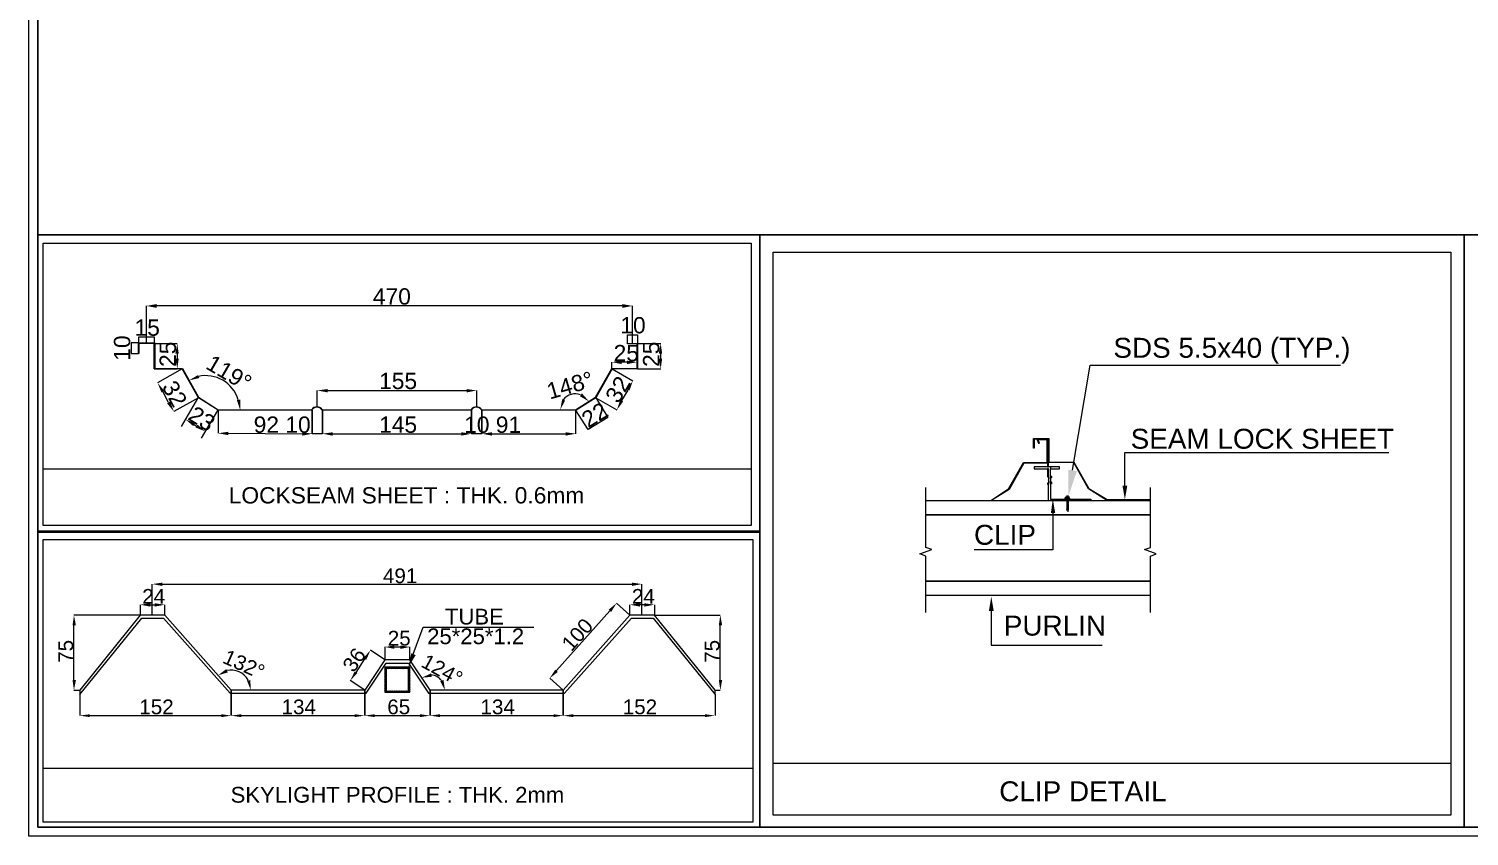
# Model space of a CAD drawing. Header units: inches. Extents: x 2 to 136, y 1 to 96.
# Drawn here: x 1.6 to 60.3, y 0.9 to 33.8 of the extents above; entities that cross this region are included whole.
import ezdxf

# ---------------------------------------------------------------- set-up
doc = ezdxf.new("R2010")
doc.units = ezdxf.units.IN
doc.header["$MEASUREMENT"] = 0
for name, color, linetype in [('PDF_0', 7, 'Continuous'), ('PDF_EMPTY', 7, 'Continuous'), ('PDF_Layer 1', 7, 'Continuous'), ('PDF_SEAL-TEXT', 7, 'Continuous'), ('PDF_Sheet', 7, 'Continuous'), ('PDF_Text', 7, 'Continuous')]:
    doc.layers.add(name, color=color, linetype=linetype)
doc.layers.add('PDF_EAVE GUTTER', color=37, linetype='Continuous', true_color=0x786332)
doc.layers.add('PDF_Outer Line', color=165, linetype='Continuous', true_color=0x5258ac)
doc.styles.add('PDF Arial', font='arial.ttf')

msp = doc.modelspace()

# ---------------------------------------------------------------- linework, layer by layer
at = {"layer": 'PDF_0', "lineweight": 0}
for points in [[(1.638, 96.191), (135.82, 96.191), (135.82, 0.92), (1.638, 0.92)], [(2.011, 95.819), (135.448, 95.819), (135.448, 1.292), (2.011, 1.292)], [(43.271, 15.549), (43.271, 15.568), (43.271, 15.588)]]:
    msp.add_lwpolyline(points, close=True, dxfattribs=at)
for points in [[(43.193, 17.115), (42.723, 17.115), (42.782, 16.939), (42.821, 16.939), (42.762, 17.096), (43.154, 17.096), (43.154, 15.98), (42.606, 15.98), (42.606, 15.901), (43.154, 15.901), (43.154, 15.588), (43.154, 15.568), (43.174, 15.568), (43.193, 15.549), (43.193, 15.451), (43.174, 15.451), (43.193, 15.431), (43.193, 15.333), (43.174, 15.333), (43.154, 15.314), (43.154, 15.275), (43.193, 15.275)], [(43.154, 15.98), (43.193, 15.98), (43.193, 17.135)], [(46.307, 15.216), (46.307, 16.567), (57.058, 16.567)], [(43.193, 15.549), (43.193, 15.901), (43.154, 15.901)], [(43.271, 15.98), (43.193, 15.98)], [(43.271, 15.607), (43.271, 15.901), (43.644, 15.901), (43.644, 15.98), (43.271, 15.98), (43.271, 15.901)], [(43.154, 15.314), (43.154, 15.314)], [(43.193, 15.431), (43.193, 15.451)], [(43.271, 15.294), (43.271, 15.333), (43.271, 15.314), (43.271, 15.294), (43.271, 14.668), (44.153, 14.668), (44.153, 14.589), (43.193, 14.589), (43.193, 15.275), (43.193, 15.333)], [(43.271, 15.568), (43.271, 15.607), (43.291, 15.607), (43.311, 15.588), (43.311, 15.549), (43.271, 15.51), (43.271, 15.392), (43.311, 15.353), (43.311, 15.294), (43.291, 15.294), (43.291, 15.275), (43.271, 15.275), (43.271, 15.294), (43.271, 15.333), (43.271, 15.353), (43.271, 15.333)], [(43.271, 15.607), (43.271, 15.607)], [(43.271, 15.607), (43.271, 15.607)], [(43.271, 15.568), (43.271, 15.568)], [(43.271, 15.549), (43.271, 15.549)], [(43.271, 15.51), (43.271, 15.549)], [(43.271, 15.353), (43.271, 15.392)], [(43.271, 15.275), (43.271, 15.275)], [(43.291, 15.607), (43.291, 15.607)], [(43.291, 15.607), (43.291, 15.607)], [(43.291, 15.607), (43.291, 15.607)], [(43.291, 15.294), (43.291, 15.294)], [(43.291, 15.294), (43.291, 15.294)], [(43.369, 14.1), (43.369, 12.592), (40.158, 12.592)], [(44.153, 14.668), (44.916, 14.668), (44.916, 14.589), (44.153, 14.589)], [(40.863, 10.105), (40.863, 8.714), (45.386, 8.714)], [(2.011, 1.292), (35.634, 1.292)]]:
    msp.add_lwpolyline(points, dxfattribs=at)
at = {"layer": 'PDF_0', "transparency": 33554559}
for points in [[(46.405, 15.216), (46.307, 14.648), (46.209, 15.216)], [(43.291, 14.1), (43.369, 14.668), (43.467, 14.1)], [(40.765, 10.105), (40.863, 10.692), (40.961, 10.105)]]:
    msp.add_solid(points, dxfattribs=at)
at = {"layer": 'PDF_EAVE GUTTER', "lineweight": 0}
for points in [[(38.2, 10.046), (38.2, 12.337), (37.945, 12.435), (38.435, 12.611), (38.2, 12.69), (38.2, 15.138)], [(47.345, 10.046), (47.345, 12.337), (47.58, 12.435), (47.11, 12.611), (47.345, 12.69), (47.345, 15.138)], [(47.345, 14.589), (38.2, 14.589)], [(38.2, 10.751), (47.345, 10.751)]]:
    msp.add_lwpolyline(points, dxfattribs=at)
for points in [[(38.2, 14.021), (47.345, 14.021)], [(47.345, 11.319), (38.2, 11.319)]]:
    msp.add_lwpolyline(points, close=True, dxfattribs=at)
at = {"layer": 'PDF_EMPTY', "lineweight": 9}
msp.add_lwpolyline([(43.963, 14.726, -0.082548), (44.055, 14.707), (44.055, 14.687), (43.976, 14.687), (43.879, 14.687), (43.879, 14.707), (43.879, 14.687), (43.898, 14.707), (43.879, 14.687), (43.918, 14.707)], format="xyb", dxfattribs=at)
for points in [[(43.898, 14.687), (43.918, 14.707), (43.898, 14.687), (43.937, 14.707), (43.918, 14.687), (43.937, 14.707), (43.937, 14.295), (43.937, 14.217), (43.957, 14.256)], [(44.016, 14.726), (44.016, 14.707), (43.918, 14.707), (43.918, 14.726), (43.918, 14.765)], [(44.016, 14.765), (44.016, 14.726), (43.918, 14.726)], [(43.937, 14.687), (43.957, 14.707), (43.918, 14.687), (43.957, 14.707)], [(43.937, 14.726), (43.937, 14.765), (43.996, 14.765), (43.996, 14.726)], [(43.937, 14.707), (43.996, 14.707), (43.996, 14.295), (43.996, 14.217)], [(43.976, 14.805), (43.976, 14.139)], [(43.976, 14.687), (44.016, 14.707), (43.996, 14.687), (44.016, 14.707), (43.996, 14.687), (44.035, 14.707), (44.016, 14.687), (44.035, 14.707), (44.016, 14.687)], [(43.996, 14.765), (43.996, 14.765)], [(44.055, 14.687), (44.055, 14.707), (44.035, 14.687), (44.055, 14.707), (44.035, 14.687)], [(43.996, 14.335), (43.937, 14.315), (43.996, 14.335), (43.937, 14.315), (43.996, 14.335), (43.937, 14.315), (43.996, 14.315), (43.937, 14.315), (43.996, 14.315), (43.937, 14.295), (43.996, 14.315), (43.937, 14.295), (43.996, 14.315), (43.937, 14.295), (43.996, 14.315), (43.937, 14.295), (43.996, 14.315), (43.937, 14.295), (43.996, 14.315), (43.937, 14.295)], [(43.976, 14.198), (43.996, 14.217), (43.937, 14.276), (43.976, 14.198), (43.937, 14.217)], [(43.937, 14.276), (43.976, 14.217)], [(43.996, 14.276), (43.976, 14.237)], [(43.996, 14.237), (43.996, 14.237)]]:
    msp.add_lwpolyline(points, dxfattribs=at)
for points in [[(43.976, 14.707), (43.957, 14.687), (43.976, 14.707), (43.937, 14.687)], [(43.996, 14.707), (43.957, 14.687), (43.996, 14.707), (43.976, 14.687)]]:
    msp.add_lwpolyline(points, close=True, dxfattribs=at)
for centre, radius, start, end in [((43.947, 14.442), 0.284, 89.36219, 108.23801), ((43.947, 14.736), 0.0489, 69.10169, 110.89831)]:
    msp.add_arc(centre, radius, start, end, dxfattribs=at)
at = {"layer": 'PDF_Layer 1', "lineweight": 5}
for points in [[(6.436, 21.012), (6.436, 22.54)], [(25.823, 22.54), (6.847, 22.54)], [(26.234, 21.012), (26.234, 22.54)], [(6.123, 21.012), (6.123, 21.287), (6.75, 21.287), (6.75, 21.012), (7.69, 21.012)], [(26.039, 21.012), (26.039, 21.365), (26.45, 21.365), (26.45, 21.012), (27.39, 21.012)], [(6.103, 21.032), (5.81, 21.032), (5.81, 20.601), (6.103, 20.601)], [(7.69, 20.601), (7.69, 20.386)], [(27.39, 20.386), (27.39, 20.601)], [(6.75, 19.974), (7.69, 19.974)], [(7.885, 19.974), (6.887, 19.407)], [(25.392, 19.994), (25.392, 20.249)], [(25.412, 19.974), (26.254, 19.485)], [(26.019, 20.249), (25.804, 20.249)], [(26.43, 19.994), (26.43, 20.249)], [(26.45, 19.974), (27.39, 19.974)], [(7.337, 18.604), (7.102, 19.054)], [(8.551, 18.799), (7.552, 18.232)], [(13.388, 18.427), (13.388, 19.093)], [(13.819, 19.093), (19.478, 19.093)], [(19.89, 18.427), (19.89, 19.093)], [(24.727, 18.819), (25.236, 17.997), (24.433, 17.507), (23.924, 18.31), (23.924, 17.331)], [(24.746, 18.799), (25.608, 18.31)], [(25.804, 18.682), (26.058, 19.113)], [(8.512, 18.76), (7.846, 17.625)], [(9.334, 18.271), (8.669, 17.155)], [(9.354, 18.31), (9.354, 17.35)], [(13.604, 17.331), (13.604, 18.31), (13.604, 17.331), (13.192, 17.331), (13.192, 18.29), (13.192, 17.331)], [(20.105, 17.331), (20.105, 18.31), (20.105, 17.331), (19.674, 17.331), (19.674, 18.31), (19.674, 17.331)], [(8.375, 17.703), (8.473, 17.644)], [(9.765, 17.35), (12.781, 17.331)], [(14.015, 17.331), (19.263, 17.331)], [(20.516, 17.331), (23.512, 17.331)], [(6.671, 9.928), (6.671, 11.201)], [(7.082, 11.201), (26.215, 11.201)], [(26.626, 9.928), (26.626, 11.201)], [(6.182, 10.359), (6.182, 9.928), (3.479, 9.928)], [(6.593, 10.359), (6.769, 10.359)], [(7.18, 9.928), (7.18, 10.359)], [(25.314, 10.105), (23.14, 7.676)], [(25.588, 10.418), (26.137, 9.928), (26.137, 10.359)], [(26.724, 10.359), (26.548, 10.359)], [(27.135, 10.359), (27.135, 9.928), (29.818, 9.928)], [(3.479, 7.285), (3.479, 9.517)], [(29.818, 7.285), (29.818, 9.517)], [(16.149, 8.636), (16.149, 8.107), (15.562, 8.499)], [(16.541, 8.636), (16.776, 8.636)], [(17.168, 8.107), (17.168, 8.636)], [(14.974, 7.598), (15.327, 8.146)], [(15.327, 6.874), (14.739, 7.265)], [(23.415, 6.874), (22.866, 7.363)], [(3.479, 6.874), (3.714, 6.874), (3.714, 5.836)], [(29.603, 6.874), (29.818, 6.874)], [(29.603, 6.697), (29.603, 5.836)], [(4.125, 5.836), (9.491, 5.836)], [(10.294, 5.836), (14.916, 5.836)], [(15.738, 5.836), (17.579, 5.836)], [(18.401, 5.836), (23.023, 5.836)], [(23.826, 5.836), (29.191, 5.836)]]:
    msp.add_lwpolyline(points, dxfattribs=at)
for points in [[(9.883, 5.836), (9.883, 6.874)], [(15.327, 5.836), (15.327, 6.874)], [(17.99, 5.836), (17.99, 6.874)], [(23.415, 5.836), (23.415, 6.874)]]:
    msp.add_lwpolyline(points, close=True, dxfattribs=at)
for centre, radius, start, end in [((8.835, 18.3), 1.4, 17.19902, 102.20054), ((23.914, 18.32), 0.636, 70.65839, 141.45501), ((9.873, 6.883), 0.813, 29.17414, 102.50788), ((17.98, 6.883), 0.617, 38.6825, 85.01222)]:
    msp.add_arc(centre, radius, start, end, dxfattribs=at)
at = {"layer": 'PDF_Layer 1', "transparency": 33554559}
for points in [[(6.847, 22.618), (6.847, 22.461), (6.436, 22.54)], [(25.823, 22.618), (25.823, 22.461), (26.234, 22.54)], [(7.611, 20.601), (7.748, 20.601), (7.69, 21.012)], [(27.311, 20.601), (27.449, 20.601), (27.39, 21.012)], [(7.611, 20.386), (7.748, 20.386), (7.69, 19.974)], [(25.804, 20.307), (25.804, 20.17), (25.392, 20.249)], [(26.019, 20.307), (26.019, 20.17), (26.43, 20.249)], [(27.311, 20.386), (27.449, 20.386), (27.39, 19.974)], [(7.161, 19.074), (7.043, 19.015), (6.887, 19.407)], [(8.59, 19.602), (8.532, 19.72), (8.16, 19.504)], [(25.999, 19.152), (26.117, 19.093), (26.254, 19.485)], [(13.819, 19.152), (13.819, 19.015), (13.388, 19.093)], [(19.478, 19.152), (19.478, 19.015), (19.89, 19.093)], [(24.178, 18.976), (24.1, 18.858), (24.472, 18.643)], [(7.396, 18.643), (7.278, 18.564), (7.552, 18.232)], [(10.255, 18.721), (10.118, 18.702), (10.255, 18.29)], [(23.493, 18.682), (23.375, 18.741), (23.297, 18.31)], [(25.745, 18.721), (25.862, 18.643), (25.608, 18.31)], [(8.414, 17.762), (8.336, 17.644), (8.022, 17.918)], [(8.512, 17.703), (8.434, 17.585), (8.825, 17.429)], [(9.765, 17.409), (9.765, 17.272), (9.354, 17.35)], [(12.781, 17.39), (12.781, 17.252), (13.192, 17.331)], [(14.015, 17.39), (14.015, 17.252), (13.604, 17.331)], [(19.263, 17.39), (19.263, 17.252), (19.674, 17.331)], [(20.516, 17.39), (20.516, 17.252), (20.105, 17.331)], [(23.512, 17.39), (23.512, 17.252), (23.924, 17.331)], [(7.082, 11.26), (7.082, 11.123), (6.671, 11.201)], [(26.215, 11.26), (26.215, 11.123), (26.626, 11.201)], [(6.593, 10.418), (6.593, 10.281), (6.182, 10.359)], [(6.769, 10.418), (6.769, 10.281), (7.18, 10.359)], [(25.275, 10.163), (25.373, 10.066), (25.588, 10.418)], [(26.548, 10.418), (26.548, 10.281), (26.137, 10.359)], [(26.724, 10.418), (26.724, 10.281), (27.135, 10.359)], [(3.42, 9.517), (3.558, 9.517), (3.479, 9.928)], [(29.759, 9.517), (29.896, 9.517), (29.818, 9.928)], [(15.268, 8.186), (15.386, 8.107), (15.562, 8.499)], [(16.541, 8.695), (16.541, 8.558), (16.149, 8.636)], [(16.776, 8.695), (16.776, 8.558), (17.168, 8.636)], [(9.746, 7.598), (9.687, 7.735), (9.354, 7.481)], [(14.916, 7.637), (15.033, 7.579), (14.739, 7.265)], [(23.101, 7.716), (23.199, 7.618), (22.866, 7.363)], [(3.42, 7.285), (3.558, 7.285), (3.479, 6.874)], [(10.666, 7.285), (10.529, 7.265), (10.686, 6.874)], [(18.068, 7.422), (18.029, 7.559), (17.657, 7.383)], [(18.538, 7.285), (18.401, 7.246), (18.597, 6.874)], [(29.759, 7.285), (29.896, 7.285), (29.818, 6.874)], [(4.125, 5.894), (4.125, 5.777), (3.714, 5.836)], [(9.491, 5.894), (9.491, 5.777), (9.883, 5.836)], [(10.294, 5.894), (10.294, 5.777), (9.883, 5.836)], [(14.916, 5.894), (14.916, 5.777), (15.327, 5.836)], [(15.738, 5.894), (15.738, 5.777), (15.327, 5.836)], [(17.579, 5.894), (17.579, 5.777), (17.99, 5.836)], [(18.401, 5.894), (18.401, 5.777), (17.99, 5.836)], [(23.023, 5.894), (23.023, 5.777), (23.415, 5.836)], [(23.826, 5.894), (23.826, 5.777), (23.415, 5.836)], [(29.191, 5.894), (29.191, 5.777), (29.603, 5.836)]]:
    msp.add_solid(points, dxfattribs=at)
at = {"layer": 'PDF_Outer Line', "color": 7, "lineweight": 0}
for points in [[(2.011, 25.438), (102.392, 25.438), (102.392, 95.819), (2.011, 95.819)], [(2.011, 13.375), (31.424, 13.375), (31.424, 25.438), (2.011, 25.438)], [(31.424, 1.292), (60.132, 1.292), (60.132, 25.438), (31.424, 25.438)], [(60.132, 1.292), (102.392, 1.292), (102.392, 25.438), (60.132, 25.438)], [(2.226, 25.105), (31.071, 25.105), (31.071, 13.59), (2.226, 13.59)], [(31.972, 24.733), (59.584, 24.733), (59.584, 1.782), (31.972, 1.782)], [(2.011, 1.292), (31.424, 1.292), (31.424, 13.297), (2.011, 13.297)], [(2.226, 13.023), (31.15, 13.023), (31.15, 1.488), (2.226, 1.488)], [(16.149, 6.795), (17.168, 6.795), (17.168, 7.814), (16.149, 7.814)], [(16.208, 6.834), (17.109, 6.834), (17.109, 7.755), (16.208, 7.755)]]:
    msp.add_lwpolyline(points, close=True, dxfattribs=at)
for points in [[(2.226, 15.901), (31.071, 15.901)], [(9.883, 6.874), (9.883, 6.756)], [(2.226, 3.701), (31.15, 3.701)], [(31.972, 3.897), (59.584, 3.897)]]:
    msp.add_lwpolyline(points, dxfattribs=at)
at = {"layer": 'PDF_Outer Line', "color": 7, "lineweight": 5}
msp.add_lwpolyline([(17.305, 8.342), (17.716, 9.439), (22.22, 9.439)], dxfattribs=at)
at = {"layer": 'PDF_Outer Line', "lineweight": 0}
for points in [[(16.149, 7.814), (16.149, 7.814)], [(16.149, 7.794), (16.169, 7.814), (16.149, 7.794), (16.169, 7.814)], [(16.149, 7.774), (16.188, 7.814), (16.149, 7.774)], [(16.149, 7.755), (16.208, 7.814), (16.149, 7.755), (16.208, 7.814)], [(16.149, 7.735), (16.228, 7.814), (16.149, 7.735), (16.228, 7.814)], [(16.149, 7.696), (16.208, 7.735), (16.149, 7.676), (16.208, 7.716), (16.149, 7.676)], [(16.149, 7.657), (16.208, 7.696), (16.149, 7.657), (16.208, 7.716)], [(16.208, 7.676), (16.149, 7.618), (16.208, 7.676), (16.149, 7.637), (16.208, 7.696)], [(16.149, 7.618), (16.208, 7.657), (16.149, 7.598), (16.208, 7.637), (16.149, 7.598)], [(16.208, 7.618), (16.149, 7.559), (16.208, 7.618), (16.149, 7.579), (16.208, 7.637)], [(16.228, 7.755), (16.286, 7.814), (16.228, 7.755), (16.267, 7.814)], [(16.306, 7.814), (16.267, 7.755), (16.306, 7.814), (16.247, 7.755), (16.286, 7.814)], [(16.267, 7.755), (16.326, 7.814), (16.286, 7.755), (16.345, 7.814), (16.286, 7.755)], [(16.365, 7.814), (16.326, 7.755), (16.365, 7.814), (16.306, 7.755), (16.345, 7.814)], [(16.326, 7.755), (16.384, 7.814), (16.345, 7.755), (16.384, 7.814)], [(16.345, 7.755), (16.404, 7.814), (16.365, 7.755), (16.423, 7.814), (16.365, 7.755)], [(16.443, 7.814), (16.404, 7.755), (16.443, 7.814), (16.384, 7.755), (16.423, 7.814)], [(16.404, 7.755), (16.463, 7.814), (16.423, 7.755), (16.482, 7.814), (16.423, 7.755)], [(16.443, 7.755), (16.502, 7.814), (16.443, 7.755), (16.482, 7.814)], [(16.521, 7.814), (16.482, 7.755), (16.521, 7.814), (16.463, 7.755), (16.502, 7.814)], [(16.482, 7.755), (16.541, 7.814), (16.502, 7.755), (16.561, 7.814), (16.502, 7.755)], [(16.58, 7.814), (16.541, 7.755), (16.58, 7.814), (16.521, 7.755), (16.561, 7.814)], [(16.541, 7.755), (16.6, 7.814), (16.561, 7.755), (16.6, 7.814)], [(16.561, 7.755), (16.619, 7.814), (16.58, 7.755), (16.639, 7.814), (16.58, 7.755)], [(16.658, 7.814), (16.619, 7.755), (16.658, 7.814), (16.6, 7.755), (16.639, 7.814)], [(16.619, 7.755), (16.678, 7.814), (16.639, 7.755), (16.698, 7.814), (16.639, 7.755)], [(16.658, 7.755), (16.717, 7.814), (16.658, 7.755), (16.698, 7.814)], [(16.737, 7.814), (16.698, 7.755), (16.737, 7.814), (16.678, 7.755), (16.717, 7.814)], [(16.698, 7.755), (16.756, 7.814), (16.717, 7.755), (16.776, 7.814), (16.717, 7.755)], [(16.796, 7.814), (16.756, 7.755), (16.796, 7.814), (16.737, 7.755), (16.776, 7.814)], [(16.756, 7.755), (16.815, 7.814), (16.776, 7.755), (16.815, 7.814)], [(16.776, 7.755), (16.835, 7.814), (16.796, 7.755), (16.854, 7.814), (16.796, 7.755)], [(16.874, 7.814), (16.835, 7.755), (16.874, 7.814), (16.815, 7.755), (16.854, 7.814)], [(16.835, 7.755), (16.893, 7.814), (16.854, 7.755), (16.913, 7.814), (16.854, 7.755)], [(16.874, 7.755), (16.933, 7.814), (16.874, 7.755), (16.913, 7.814)], [(16.952, 7.814), (16.913, 7.755), (16.952, 7.814), (16.893, 7.755), (16.933, 7.814)], [(16.913, 7.755), (16.972, 7.814), (16.933, 7.755), (16.991, 7.814), (16.933, 7.755)], [(17.011, 7.814), (16.972, 7.755), (17.011, 7.814), (16.952, 7.755), (16.991, 7.814)], [(16.972, 7.755), (17.031, 7.814), (16.991, 7.755), (17.031, 7.814)], [(16.991, 7.755), (17.05, 7.814), (17.011, 7.755), (17.07, 7.814), (17.011, 7.755)], [(17.089, 7.814), (17.05, 7.755), (17.089, 7.814), (17.031, 7.755), (17.07, 7.814)], [(17.05, 7.755), (17.109, 7.814), (17.07, 7.755), (17.128, 7.814), (17.07, 7.755)], [(17.089, 7.755), (17.148, 7.814), (17.089, 7.755), (17.128, 7.814)], [(17.109, 7.755), (17.168, 7.794), (17.109, 7.755), (17.168, 7.814), (17.109, 7.755), (17.148, 7.814)], [(17.168, 7.774), (17.109, 7.716), (17.168, 7.774), (17.109, 7.735), (17.168, 7.794)], [(17.109, 7.716), (17.168, 7.755), (17.109, 7.696), (17.168, 7.735), (17.109, 7.696)], [(17.168, 7.716), (17.109, 7.657), (17.168, 7.716), (17.109, 7.676), (17.168, 7.735)], [(17.109, 7.657), (17.168, 7.696), (17.109, 7.637), (17.168, 7.696)], [(17.109, 7.637), (17.168, 7.676), (17.109, 7.618), (17.168, 7.657), (17.109, 7.618)], [(17.168, 7.637), (17.109, 7.579), (17.168, 7.637), (17.109, 7.598), (17.168, 7.657)], [(16.149, 7.559), (16.208, 7.598), (16.149, 7.539), (16.208, 7.598)], [(16.149, 7.539), (16.208, 7.579), (16.149, 7.52), (16.208, 7.559), (16.149, 7.52)], [(16.208, 7.539), (16.149, 7.481), (16.208, 7.539), (16.149, 7.5), (16.208, 7.559)], [(16.149, 7.481), (16.208, 7.52), (16.149, 7.461), (16.208, 7.5), (16.149, 7.461)], [(16.149, 7.441), (16.208, 7.481), (16.149, 7.441), (16.208, 7.5)], [(16.208, 7.461), (16.149, 7.402), (16.208, 7.461), (16.149, 7.422), (16.208, 7.481)], [(16.149, 7.402), (16.208, 7.441), (16.149, 7.383), (16.208, 7.422), (16.149, 7.383)], [(16.208, 7.402), (16.149, 7.344), (16.208, 7.402), (16.149, 7.363), (16.208, 7.422)], [(16.149, 7.344), (16.208, 7.383), (16.149, 7.324), (16.208, 7.363), (16.149, 7.324)], [(16.149, 7.304), (16.208, 7.344), (16.149, 7.304), (16.208, 7.363)], [(16.208, 7.324), (16.149, 7.265), (16.208, 7.324), (16.149, 7.285), (16.208, 7.344)], [(16.149, 7.265), (16.208, 7.304), (16.149, 7.246), (16.208, 7.285), (16.149, 7.246)], [(16.208, 7.265), (16.149, 7.206), (16.208, 7.265), (16.149, 7.226), (16.208, 7.285)], [(16.149, 7.206), (16.208, 7.246), (16.149, 7.187), (16.208, 7.246)], [(16.149, 7.187), (16.208, 7.226), (16.149, 7.167), (16.208, 7.206), (16.149, 7.167)], [(16.208, 7.187), (16.149, 7.128), (16.208, 7.187), (16.149, 7.148), (16.208, 7.206)], [(16.149, 7.128), (16.208, 7.167), (16.149, 7.109), (16.208, 7.148), (16.149, 7.109)], [(16.149, 7.089), (16.208, 7.128), (16.149, 7.089), (16.208, 7.148)], [(16.208, 7.109), (16.149, 7.05), (16.208, 7.109), (16.149, 7.069), (16.208, 7.128)], [(16.149, 7.05), (16.208, 7.089), (16.149, 7.03), (16.208, 7.069), (16.149, 7.03)], [(16.208, 7.05), (16.149, 6.991), (16.208, 7.05), (16.149, 7.011), (16.208, 7.069)], [(17.109, 7.579), (17.168, 7.618), (17.109, 7.559), (17.168, 7.598), (17.109, 7.559)], [(17.109, 7.539), (17.168, 7.579), (17.109, 7.539), (17.168, 7.598)], [(17.168, 7.559), (17.109, 7.5), (17.168, 7.559), (17.109, 7.52), (17.168, 7.579)], [(17.109, 7.5), (17.168, 7.539), (17.109, 7.481), (17.168, 7.52), (17.109, 7.481)], [(17.168, 7.5), (17.109, 7.441), (17.168, 7.5), (17.109, 7.461), (17.168, 7.52)], [(17.109, 7.441), (17.168, 7.481), (17.109, 7.422), (17.168, 7.461), (17.109, 7.422)], [(17.109, 7.402), (17.168, 7.441), (17.109, 7.402), (17.168, 7.461)], [(17.168, 7.422), (17.109, 7.363), (17.168, 7.422), (17.109, 7.383), (17.168, 7.441)], [(17.109, 7.363), (17.168, 7.402), (17.109, 7.344), (17.168, 7.383), (17.109, 7.344)], [(17.168, 7.363), (17.109, 7.304), (17.168, 7.363), (17.109, 7.324), (17.168, 7.383)], [(17.109, 7.304), (17.168, 7.344), (17.109, 7.285), (17.168, 7.344)], [(17.109, 7.285), (17.168, 7.324), (17.109, 7.265), (17.168, 7.304), (17.109, 7.265)], [(17.168, 7.285), (17.109, 7.226), (17.168, 7.285), (17.109, 7.246), (17.168, 7.304)], [(17.109, 7.226), (17.168, 7.265), (17.109, 7.206), (17.168, 7.246), (17.109, 7.206)], [(17.109, 7.187), (17.168, 7.226), (17.109, 7.187), (17.168, 7.246)], [(17.168, 7.206), (17.109, 7.148), (17.168, 7.206), (17.109, 7.167), (17.168, 7.226)], [(17.109, 7.148), (17.168, 7.187), (17.109, 7.128), (17.168, 7.167), (17.109, 7.128)], [(17.168, 7.148), (17.109, 7.089), (17.168, 7.148), (17.109, 7.109), (17.168, 7.167)], [(17.109, 7.089), (17.168, 7.128), (17.109, 7.069), (17.168, 7.109), (17.109, 7.069)], [(17.109, 7.05), (17.168, 7.089), (17.109, 7.05), (17.168, 7.109)], [(17.168, 7.069), (17.109, 7.011), (17.168, 7.069), (17.109, 7.03), (17.168, 7.089)], [(17.109, 7.011), (17.168, 7.05), (17.109, 6.991), (17.168, 7.03), (17.109, 6.991)], [(16.149, 6.991), (16.208, 7.03), (16.149, 6.971), (16.208, 7.011), (16.149, 6.971)], [(16.149, 6.952), (16.208, 6.991), (16.149, 6.952), (16.208, 7.011)], [(16.208, 6.971), (16.149, 6.913), (16.208, 6.971), (16.149, 6.932), (16.208, 6.991)], [(16.149, 6.913), (16.208, 6.952), (16.149, 6.893), (16.208, 6.932), (16.149, 6.893)], [(16.208, 6.913), (16.149, 6.854), (16.208, 6.913), (16.149, 6.874), (16.208, 6.932)], [(16.149, 6.854), (16.208, 6.893), (16.149, 6.834), (16.208, 6.893)], [(16.149, 6.834), (16.208, 6.874), (16.149, 6.815), (16.208, 6.854), (16.149, 6.815)], [(16.208, 6.834), (16.169, 6.795), (16.208, 6.834), (16.149, 6.795), (16.208, 6.854)], [(16.169, 6.795), (16.228, 6.834), (16.188, 6.795), (16.247, 6.834), (16.188, 6.795)], [(16.267, 6.834), (16.228, 6.795), (16.267, 6.834), (16.208, 6.795), (16.247, 6.834)], [(16.228, 6.795), (16.286, 6.834), (16.247, 6.795), (16.286, 6.834)], [(16.247, 6.795), (16.306, 6.834), (16.267, 6.795), (16.326, 6.834), (16.267, 6.795)], [(16.345, 6.834), (16.306, 6.795), (16.345, 6.834), (16.286, 6.795), (16.326, 6.834)], [(16.306, 6.795), (16.365, 6.834), (16.326, 6.795), (16.384, 6.834), (16.326, 6.795)], [(16.345, 6.795), (16.404, 6.834), (16.345, 6.795), (16.384, 6.834)], [(16.423, 6.834), (16.384, 6.795), (16.423, 6.834), (16.365, 6.795), (16.404, 6.834)], [(16.384, 6.795), (16.443, 6.834), (16.404, 6.795), (16.463, 6.834), (16.404, 6.795)], [(16.482, 6.834), (16.443, 6.795), (16.482, 6.834), (16.423, 6.795), (16.463, 6.834)], [(16.443, 6.795), (16.502, 6.834), (16.463, 6.795), (16.502, 6.834)], [(16.463, 6.795), (16.521, 6.834), (16.482, 6.795), (16.541, 6.834), (16.482, 6.795)], [(16.561, 6.834), (16.521, 6.795), (16.561, 6.834), (16.502, 6.795), (16.541, 6.834)], [(16.521, 6.795), (16.58, 6.834), (16.541, 6.795), (16.6, 6.834), (16.541, 6.795)], [(16.561, 6.795), (16.619, 6.834), (16.561, 6.795), (16.6, 6.834)], [(16.639, 6.834), (16.6, 6.795), (16.639, 6.834), (16.58, 6.795), (16.619, 6.834)], [(16.6, 6.795), (16.658, 6.834), (16.619, 6.795), (16.678, 6.834), (16.619, 6.795)], [(16.698, 6.834), (16.658, 6.795), (16.698, 6.834), (16.639, 6.795), (16.678, 6.834)], [(16.658, 6.795), (16.717, 6.834), (16.678, 6.795), (16.717, 6.834)], [(16.678, 6.795), (16.737, 6.834), (16.698, 6.795), (16.756, 6.834), (16.698, 6.795)], [(16.776, 6.834), (16.737, 6.795), (16.776, 6.834), (16.717, 6.795), (16.756, 6.834)], [(16.737, 6.795), (16.796, 6.834), (16.756, 6.795), (16.815, 6.834), (16.756, 6.795)], [(16.776, 6.795), (16.835, 6.834), (16.776, 6.795), (16.815, 6.834)], [(16.854, 6.834), (16.815, 6.795), (16.854, 6.834), (16.796, 6.795), (16.835, 6.834)], [(16.815, 6.795), (16.874, 6.834), (16.835, 6.795), (16.893, 6.834), (16.835, 6.795)], [(16.913, 6.834), (16.874, 6.795), (16.913, 6.834), (16.854, 6.795), (16.893, 6.834)], [(16.874, 6.795), (16.933, 6.834), (16.893, 6.795), (16.933, 6.834)], [(16.893, 6.795), (16.952, 6.834), (16.913, 6.795), (16.972, 6.834), (16.913, 6.795)], [(16.991, 6.834), (16.952, 6.795), (16.991, 6.834), (16.933, 6.795), (16.972, 6.834)], [(16.952, 6.795), (17.011, 6.834), (16.972, 6.795), (17.031, 6.834), (16.972, 6.795)], [(16.991, 6.795), (17.05, 6.834), (16.991, 6.795), (17.031, 6.834)], [(17.07, 6.834), (17.031, 6.795), (17.07, 6.834), (17.011, 6.795), (17.05, 6.834)], [(17.031, 6.795), (17.089, 6.834), (17.05, 6.795), (17.109, 6.834), (17.05, 6.795)], [(17.109, 6.854), (17.168, 6.893), (17.07, 6.795), (17.109, 6.834)], [(17.089, 6.795), (17.168, 6.874), (17.089, 6.795), (17.168, 6.874)], [(17.168, 7.011), (17.109, 6.952), (17.168, 7.011), (17.109, 6.971), (17.168, 7.03)], [(17.109, 6.952), (17.168, 6.991), (17.109, 6.932), (17.168, 6.991)], [(17.109, 6.932), (17.168, 6.971), (17.109, 6.913), (17.168, 6.952), (17.109, 6.913)], [(17.168, 6.932), (17.109, 6.874), (17.168, 6.932), (17.109, 6.893), (17.168, 6.952)], [(17.109, 6.874), (17.168, 6.913), (17.109, 6.854), (17.168, 6.893)], [(17.109, 6.795), (17.168, 6.854), (17.109, 6.795), (17.168, 6.854)], [(17.128, 6.795), (17.168, 6.834), (17.128, 6.795), (17.168, 6.815), (17.148, 6.795), (17.168, 6.815)], [(17.168, 6.795), (17.168, 6.795)]]:
    msp.add_lwpolyline(points, dxfattribs=at)
for points in [[(16.247, 7.814), (16.149, 7.716), (16.208, 7.755)], [(16.267, 7.814), (16.208, 7.755), (16.149, 7.696), (16.208, 7.755)]]:
    msp.add_lwpolyline(points, close=True, dxfattribs=at)
at = {"layer": 'PDF_Outer Line', "color": 7, "transparency": 33554559}
msp.add_solid([(17.403, 8.303), (17.109, 7.814), (17.226, 8.381)], dxfattribs=at)
at = {"layer": 'PDF_SEAL-TEXT', "lineweight": 0}
for points in [[(13.192, 18.29), (9.354, 18.29), (8.551, 18.799), (7.885, 19.974), (6.75, 19.974), (6.75, 21.012), (6.123, 21.012), (6.123, 20.601), (6.103, 20.601), (6.103, 21.032), (6.769, 21.032), (6.769, 19.994), (7.905, 19.994), (8.551, 18.819), (9.354, 18.31), (13.192, 18.31)], [(20.105, 18.31), (23.924, 18.31), (24.727, 18.819), (25.392, 19.994), (26.43, 19.994), (26.43, 20.993), (26.039, 20.993), (26.039, 21.012), (26.45, 21.012), (26.45, 19.974), (25.412, 19.974), (24.746, 18.799), (23.943, 18.29), (20.085, 18.29)], [(13.604, 18.31), (19.674, 18.31)], [(19.694, 18.29), (16.639, 18.29), (13.604, 18.29)], [(38.2, 14.609), (40.843, 14.609), (41.568, 15.079), (42.175, 16.156), (43.134, 16.156), (43.134, 17.076), (42.762, 17.076), (42.762, 17.096), (43.154, 17.096), (43.154, 16.136), (42.194, 16.136), (41.587, 15.059), (40.843, 14.589), (38.2, 14.589)], [(47.345, 14.628), (45.563, 14.628), (44.819, 15.079), (44.231, 16.156), (43.193, 16.156), (43.193, 17.115), (42.606, 17.115), (42.606, 16.743), (42.586, 16.743), (42.586, 17.135), (43.213, 17.135), (43.213, 16.175), (44.231, 16.175), (44.838, 15.098), (45.582, 14.648), (47.345, 14.648)]]:
    msp.add_lwpolyline(points, dxfattribs=at)
msp.add_lwpolyline([(29.603, 6.874), (27.135, 9.928), (26.137, 9.928), (23.415, 6.874), (17.99, 6.874), (17.168, 8.107), (16.149, 8.107), (15.327, 6.874), (9.883, 6.874), (7.18, 9.928), (6.182, 9.928), (3.714, 6.874), (3.714, 6.697), (6.24, 9.811), (7.122, 9.811), (9.844, 6.756), (15.386, 6.756), (16.208, 7.97), (17.109, 7.97), (17.931, 6.756), (23.473, 6.756), (26.195, 9.811), (27.076, 9.811), (29.603, 6.697)], close=True, dxfattribs=at)
for centre, radius, start, end in [((13.378, 18.163), 0.264, 36.86934, 143.13066), ((13.378, 18.163), 0.245, 34.41459, 145.58541), ((19.88, 18.163), 0.264, 36.86934, 143.13066), ((19.88, 18.163), 0.245, 34.41459, 145.58541)]:
    msp.add_arc(centre, radius, start, end, dxfattribs=at)
at = {"layer": 'PDF_Sheet', "lineweight": 0}
msp.add_lwpolyline([(44.172, 15.842), (44.897, 20.131), (55.099, 20.131)], dxfattribs=at)
at = {"layer": 'PDF_Sheet', "transparency": 33554559}
msp.add_solid([(44.349, 15.803), (43.996, 14.765), (43.996, 15.862)], dxfattribs=at)

# ---------------------------------------------------------------- texts
at = {"layer": 'PDF_Text', "attachment_point": 7, "style": 'PDF Arial'}
for s, insert, char_height in [('470', (15.66, 22.586), 0.6644), ('15', (5.947, 21.315), 0.6644), ('10', (25.745, 21.413), 0.6644), ('SDS 5.5x40 (TYP.)', (45.837, 20.182), 0.81344), ('25', (25.471, 20.277), 0.6644), ('155', (15.914, 19.141), 0.6644), ('92 10', (10.803, 17.359), 0.6644), ('145', (15.914, 17.359), 0.6644), ('10 91', (19.38, 17.357), 0.6644), ('SEAM LOCK SHEET', (46.542, 16.707), 0.81344), ('LOCKSEAM SHEET : THK. 0.6mm', (9.785, 14.477), 0.66444), ('CLIP', (40.158, 12.79), 0.8134), ('491', (16.071, 11.229), 0.601), ('24', (6.26, 10.398), 0.601), ('24', (26.215, 10.398), 0.601), ('TUBE', (18.597, 9.542), 0.644), ('25*25*1.2', (17.873, 8.741), 0.644), ('PURLIN', (41.372, 9.088), 0.8134), ('25', (16.267, 8.685), 0.601), ('152', (6.142, 5.885), 0.601), ('134', (11.939, 5.885), 0.601), ('65', (16.247, 5.885), 0.601), ('134', (20.046, 5.885), 0.601), ('152', (25.843, 5.885), 0.601), ('SKYLIGHT PROFILE : THK. 2mm', (9.863, 2.278), 0.64398), ('CLIP DETAIL', (41.186, 2.333), 0.81344)]:
    msp.add_mtext(s, dxfattribs=dict(at, insert=insert, char_height=char_height))
for s, insert, char_height, rotation in [('10', (5.781, 20.307), 0.6644, 90), ('25', (7.642, 20.053), 0.6644, 90), ('25', (27.342, 20.053), 0.6644, 90), ('119°', (8.799, 20.003), 0.6644, 329.69972), ('32', (7.034, 19.245), 0.6644, 299.28934), ('148°', (22.869, 18.711), 0.6644, 16.21015), ('32', (25.676, 18.52), 0.6644, 59.65609), ('23', (8.075, 17.929), 0.6644, 327.99668), ('22', (24.433, 17.546), 0.6644, 31.37125), ('100', (23.755, 8.414), 0.601, 48.14792), ('75', (3.452, 7.99), 0.601, 90), ('75', (29.79, 7.99), 0.601, 90), ('132°', (9.487, 8), 0.601, 335.96712), ('36', (14.885, 7.553), 0.601, 55.56351), ('124°', (17.579, 7.853), 0.601, 331.55667)]:
    msp.add_mtext(s, dxfattribs=dict(at, insert=insert, char_height=char_height, rotation=rotation))

doc.saveas('drawing.dxf')
